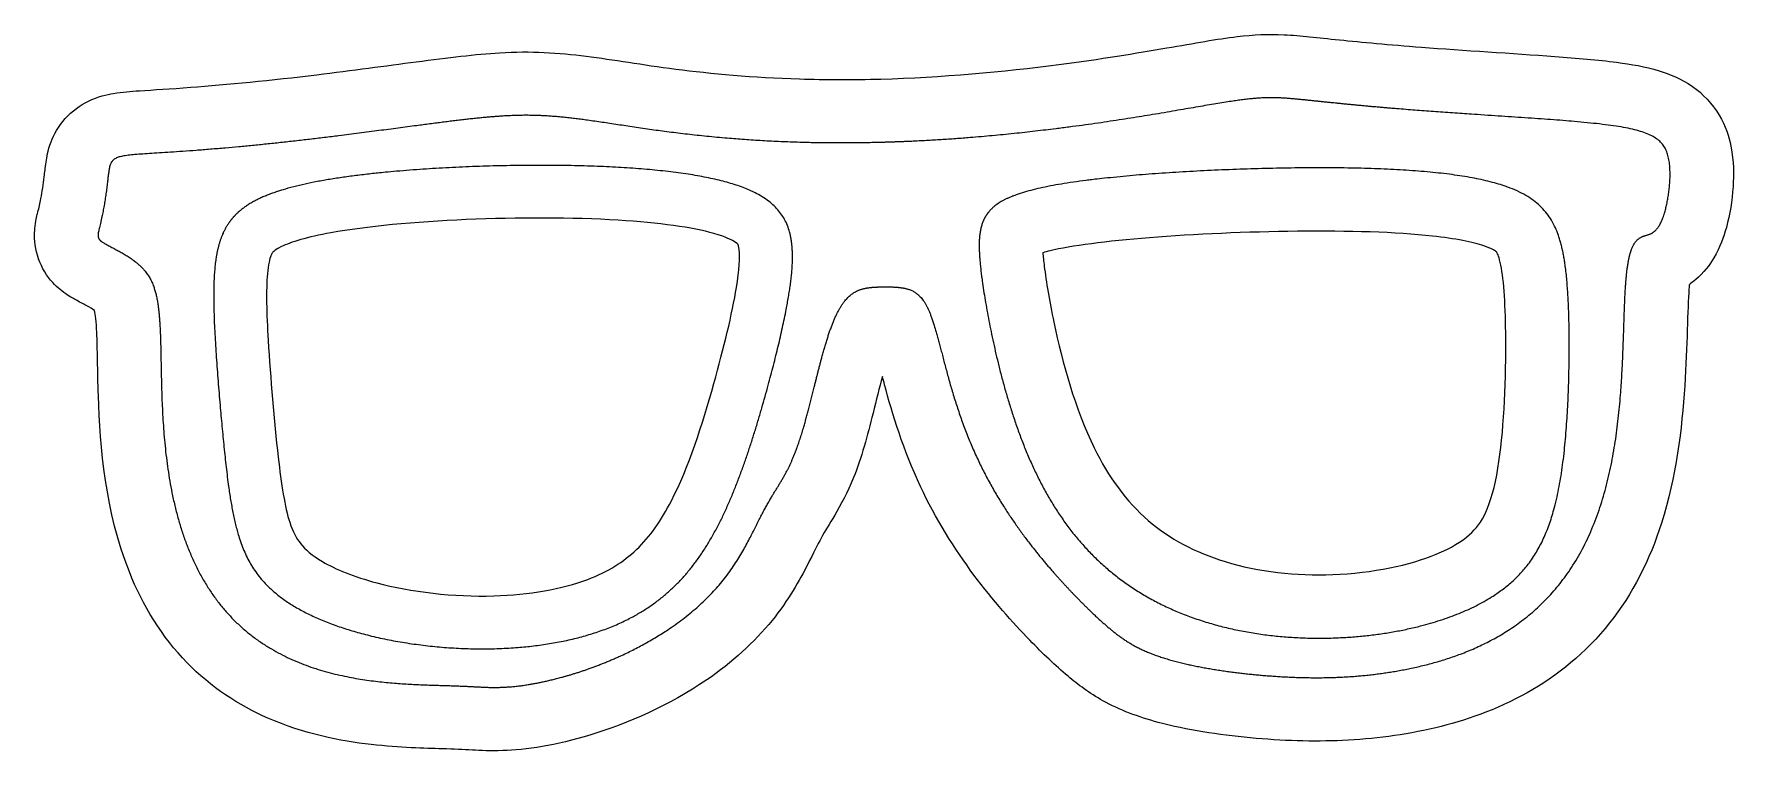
# Model space of a CAD drawing. Header units: millimetres. Extents: x -80 to 81, y -31 to 37.
import ezdxf

# ---------------------------------------------------------------- set-up
doc = ezdxf.new("R2010")
doc.units = ezdxf.units.MM
doc.layers.get('0').update_dxf_attribs({"linetype": 'CONTINUOUS'})

msp = doc.modelspace()

# ---------------------------------------------------------------- linework, layer by layer
for points, knots in [([(-0.07, 32.9), (5.59, 33.05), (11.56, 33.59), (16.78, 34.27), (20.68, 34.78), (24.14, 35.36), (26.97, 35.84), (29.64, 36.3), (31.73, 36.69), (33.65, 36.92), (35.16, 37.1), (36.64, 37.17), (38.07, 37.1), (39.69, 37.02), (41.17, 36.83), (43.32, 36.61), (45.39, 36.4), (48.04, 36.15), (51.08, 35.92), (55.07, 35.61), (59.65, 35.34), (63.7, 35.04), (65.8, 34.88), (67.76, 34.72), (69.54, 34.49), (70.93, 34.3), (72.22, 34.09), (73.57, 33.68), (74.56, 33.37), (75.63, 32.95), (76.71, 32.2), (77.68, 31.53), (78.62, 30.54), (79.24, 29.48), (79.85, 28.46), (80.17, 27.43), (80.35, 26.54), (80.64, 25.07), (80.63, 23.87), (80.55, 22.71), (80.47, 21.36), (80.26, 20.09), (79.92, 18.85), (79.67, 17.92), (79.35, 17), (78.75, 15.98), (78.34, 15.29), (77.77, 14.54), (77.02, 13.91), (76.83, 13.74), (76.62, 13.59), (76.42, 13.45)], [0, 0, 0, 0, 0.0235804, 0.0235804, 0.0235804, 0.0411848, 0.0411848, 0.0411848, 0.0577759, 0.0577759, 0.0577759, 0.0708256, 0.0708256, 0.0708256, 0.0855528, 0.0855528, 0.0855528, 0.099724, 0.099724, 0.099724, 0.1183318, 0.1183318, 0.1183318, 0.1280124, 0.1280124, 0.1280124, 0.1355913, 0.1355913, 0.1355913, 0.141169, 0.141169, 0.141169, 0.1461765, 0.1461765, 0.1461765, 0.1510219, 0.1510219, 0.1510219, 0.158956, 0.158956, 0.158956, 0.1682872, 0.1682872, 0.1682872, 0.1752369, 0.1752369, 0.1752369, 0.1799196, 0.1799196, 0.1799196, 0.1811457, 0.1811457, 0.1811457, 0.1811457]), ([(-74.46, 10.98), (-74.64, 11.1), (-74.92, 11.27), (-75.25, 11.45), (-75.56, 11.62), (-75.89, 11.78), (-76.35, 12.04), (-76.64, 12.21), (-77, 12.4), (-77.56, 12.83), (-77.96, 13.15), (-78.49, 13.62), (-79, 14.36), (-79.48, 15.07), (-79.87, 16.02), (-80.02, 16.85), (-80.19, 17.78), (-80.14, 18.48), (-80.08, 18.96), (-79.99, 19.69), (-79.89, 20), (-79.82, 20.29), (-79.72, 20.73), (-79.63, 21.11), (-79.54, 21.58), (-79.41, 22.22), (-79.31, 22.94), (-79.22, 23.63), (-79.17, 24.05), (-79.14, 24.45), (-79.05, 25.04), (-78.98, 25.49), (-78.9, 26.08), (-78.57, 26.96), (-78.32, 27.62), (-77.88, 28.44), (-77.23, 29.17), (-76.59, 29.88), (-75.79, 30.44), (-75.1, 30.78), (-74.08, 31.28), (-73.32, 31.42), (-72.69, 31.53), (-71.77, 31.69), (-71.06, 31.73), (-70.22, 31.79), (-68.89, 31.88), (-67.29, 31.97), (-65.37, 32.12), (-62, 32.37), (-57.7, 32.79), (-53.44, 33.31), (-50.12, 33.71), (-46.86, 34.16), (-44.03, 34.53), (-40.97, 34.93), (-38.43, 35.25), (-36.14, 35.39), (-33.17, 35.57), (-30.56, 35.4), (-27.96, 35.07), (-25.35, 34.73), (-22.69, 34.26), (-19.47, 33.85), (-16.14, 33.42), (-12.2, 33.04), (-7.76, 32.91), (-5.31, 32.83), (-2.73, 32.82), (-0.07, 32.9)], [0.8049333, 0.8049333, 0.8049333, 0.8049333, 0.8109255, 0.8109255, 0.8109255, 0.816489, 0.816489, 0.816489, 0.8200065, 0.8200065, 0.8200065, 0.8225514, 0.8225514, 0.8225514, 0.8249802, 0.8249802, 0.8249802, 0.8277233, 0.8277233, 0.8277233, 0.8319834, 0.8319834, 0.8319834, 0.8383235, 0.8383235, 0.8383235, 0.8469765, 0.8469765, 0.8469765, 0.8522692, 0.8522692, 0.8522692, 0.8563065, 0.8563065, 0.8563065, 0.8593087, 0.8593087, 0.8593087, 0.862271, 0.862271, 0.862271, 0.8666319, 0.8666319, 0.8666319, 0.8730916, 0.8730916, 0.8730916, 0.8832954, 0.8832954, 0.8832954, 0.9010945, 0.9010945, 0.9010945, 0.91498, 0.91498, 0.91498, 0.9299475, 0.9299475, 0.9299475, 0.9493581, 0.9493581, 0.9493581, 0.9688052, 0.9688052, 0.9688052, 0.9889365, 0.9889365, 0.9889365, 1, 1, 1, 1]), ([(-57.6, 16.49), (-57.51, 16.58), (-57.33, 16.77), (-56.77, 17.04), (-55.94, 17.44), (-54.31, 17.94), (-52.1, 18.34), (-45.44, 19.55), (-33.67, 20.05), (-24.91, 19.53), (-21.08, 19.3), (-17.83, 18.84), (-15.86, 18.27), (-14.78, 17.96), (-14.11, 17.63), (-13.83, 17.43), (-13.56, 17.26), (-13.59, 17.24), (-13.58, 17.23), (-13.57, 17.21), (-13.51, 17.11), (-13.47, 16.71), (-13.39, 16.09), (-13.46, 14.8), (-13.73, 13.17), (-14.14, 10.67), (-14.93, 7.41), (-15.87, 4.08), (-16.96, 0.17), (-18.26, -3.88), (-19.88, -7.03), (-20.85, -8.91), (-21.91, -10.44), (-23.19, -11.66), (-24.41, -12.82), (-25.88, -13.75), (-27.81, -14.49), (-30.22, -15.4), (-33.35, -15.95), (-36.68, -16.05), (-40.5, -16.16), (-44.53, -15.67), (-47.76, -14.81), (-49.9, -14.25), (-51.67, -13.52), (-52.9, -12.8), (-53.91, -12.21), (-54.53, -11.65), (-54.96, -11.11), (-55.39, -10.57), (-55.7, -10), (-56, -9.08), (-56.45, -7.67), (-56.8, -5.47), (-57.09, -2.91), (-57.48, 0.54), (-57.82, 4.59), (-58.04, 8.15), (-58.19, 10.67), (-58.25, 12.97), (-58.11, 14.46), (-58.03, 15.34), (-57.89, 15.91), (-57.78, 16.17), (-57.7, 16.36), (-57.66, 16.41), (-57.6, 16.49)], [0, 0, 0, 0, 0.026258, 0.026258, 0.026258, 0.065151, 0.065151, 0.065151, 0.182007, 0.182007, 0.182007, 0.233131, 0.233131, 0.233131, 0.260945, 0.260945, 0.260945, 0.286205, 0.286205, 0.286205, 0.31191, 0.31191, 0.31191, 0.352342, 0.352342, 0.352342, 0.41481, 0.41481, 0.41481, 0.487959, 0.487959, 0.487959, 0.53157, 0.53157, 0.53157, 0.573326, 0.573326, 0.573326, 0.625312, 0.625312, 0.625312, 0.684995, 0.684995, 0.684995, 0.724371, 0.724371, 0.724371, 0.757031, 0.757031, 0.757031, 0.789455, 0.789455, 0.789455, 0.838862, 0.838862, 0.838862, 0.905391, 0.905391, 0.905391, 0.952695, 0.952695, 0.952695, 0.980533, 0.980533, 0.980533, 1, 1, 1, 1]), ([(15.26, 16.45), (15.46, 16.51), (15.69, 16.57), (15.96, 16.64), (17.87, 17.1), (21.29, 17.55), (25.34, 17.87), (33.84, 18.54), (45.26, 18.78), (52.11, 18.03), (54.27, 17.79), (55.97, 17.44), (56.97, 17.1), (57.69, 16.86), (58.02, 16.65), (58.12, 16.57), (58.22, 16.49), (58.17, 16.55), (58.24, 16.42), (58.32, 16.27), (58.5, 15.81), (58.64, 14.99), (58.92, 13.43), (59.05, 10.73), (59.05, 7.82), (59.06, 3.8), (58.86, -0.66), (58.31, -3.95), (58.02, -5.73), (57.61, -7.14), (57.17, -8.11), (56.73, -9.07), (56.29, -9.65), (55.6, -10.27), (54.91, -10.88), (53.89, -11.52), (52.47, -12.1), (50.02, -13.12), (46.47, -13.89), (42.68, -14.03), (39.23, -14.15), (35.63, -13.76), (32.51, -12.8), (29.66, -11.93), (27.23, -10.63), (25.23, -8.9), (23.15, -7.1), (21.47, -4.8), (20.11, -2.03), (18.32, 1.61), (17.1, 6.02), (16.3, 9.86), (15.88, 11.86), (15.56, 13.72), (15.39, 15.17), (15.32, 15.66), (15.28, 16.09), (15.26, 16.45)], [0.0431768, 0.0431768, 0.0431768, 0.0431768, 0.0503791, 0.0503791, 0.0503791, 0.1024949, 0.1024949, 0.1024949, 0.2119043, 0.2119043, 0.2119043, 0.2463981, 0.2463981, 0.2463981, 0.2714382, 0.2714382, 0.2714382, 0.2964491, 0.2964491, 0.2964491, 0.3247356, 0.3247356, 0.3247356, 0.3788593, 0.3788593, 0.3788593, 0.4537232, 0.4537232, 0.4537232, 0.4943892, 0.4943892, 0.4943892, 0.5344529, 0.5344529, 0.5344529, 0.5740535, 0.5740535, 0.5740535, 0.6425597, 0.6425597, 0.6425597, 0.7049056, 0.7049056, 0.7049056, 0.7618132, 0.7618132, 0.7618132, 0.8213259, 0.8213259, 0.8213259, 0.8995481, 0.8995481, 0.8995481, 0.9402594, 0.9402594, 0.9402594, 0.9540133, 0.9540133, 0.9540133, 0.9540133]), ([(76.42, 13.45), (76.41, 13.32), (76.39, 13.18), (76.38, 13.04), (76.24, 11.07), (76.23, 7.71), (75.98, 3.84), (75.72, -0.2), (75.17, -4.8), (73.79, -9.15), (72.69, -12.61), (71.03, -15.89), (68.88, -18.61), (66.63, -21.45), (63.88, -23.65), (61.09, -25.22), (58.14, -26.88), (55.17, -27.87), (52.42, -28.53), (49.35, -29.26), (46.57, -29.61), (43.61, -29.74), (40.83, -29.87), (37.86, -29.77), (34.87, -29.49), (31.84, -29.2), (28.86, -28.75), (26.18, -28.03), (24.3, -27.52), (22.52, -26.86), (20.94, -25.98), (19.67, -25.27), (18.59, -24.46), (17.64, -23.66), (16.41, -22.63), (15.28, -21.54), (14.02, -20.24), (12.38, -18.55), (10.56, -16.51), (8.74, -14.07), (6.89, -11.59), (5.09, -8.69), (3.68, -5.69), (2.07, -2.28), (1, 1.23), (0.28, 3.94), (0.21, 4.22), (0.14, 4.48), (0.07, 4.73)], [0.2135092, 0.2135092, 0.2135092, 0.2135092, 0.2148806, 0.2148806, 0.2148806, 0.233557, 0.233557, 0.233557, 0.25302, 0.25302, 0.25302, 0.268497, 0.268497, 0.268497, 0.2847034, 0.2847034, 0.2847034, 0.301923, 0.301923, 0.301923, 0.3211958, 0.3211958, 0.3211958, 0.3393085, 0.3393085, 0.3393085, 0.3576106, 0.3576106, 0.3576106, 0.3704192, 0.3704192, 0.3704192, 0.3807074, 0.3807074, 0.3807074, 0.3939763, 0.3939763, 0.3939763, 0.4112813, 0.4112813, 0.4112813, 0.4289355, 0.4289355, 0.4289355, 0.4489919, 0.4489919, 0.4489919, 0.4509976, 0.4509976, 0.4509976, 0.4509976]), ([(0.07, 4.73), (-0.21, 3.67), (-0.5, 2.47), (-0.81, 1.25), (-1.34, -0.85), (-1.91, -2.98), (-2.65, -4.84), (-3.22, -6.25), (-3.89, -7.49), (-4.43, -8.4), (-4.95, -9.28), (-5.32, -9.85), (-5.73, -10.59), (-6.06, -11.2), (-6.43, -11.96), (-7.02, -13.12), (-7.74, -14.51), (-8.81, -16.46), (-10.37, -18.39), (-12.02, -20.42), (-14.18, -22.39), (-16.55, -24.01), (-20.08, -26.42), (-24.05, -28.14), (-27.51, -29.2), (-30.84, -30.22), (-33.68, -30.64), (-35.85, -30.7), (-37.01, -30.74), (-37.93, -30.69), (-38.72, -30.65), (-39.6, -30.6), (-40.42, -30.57), (-41.58, -30.53), (-43.23, -30.48), (-45.52, -30.44), (-48.3, -30.12), (-51.21, -29.79), (-54.64, -29.13), (-58.07, -27.62), (-60.78, -26.44), (-63.46, -24.69), (-65.7, -22.39), (-68.08, -19.95), (-69.91, -16.94), (-71.17, -13.78), (-73.44, -8.1), (-73.94, -1.93), (-74.1, 2.91), (-74.18, 5.32), (-74.18, 7.41), (-74.25, 8.9), (-74.3, 9.9), (-74.39, 10.63), (-74.46, 10.98)], [0.5426773, 0.5426773, 0.5426773, 0.5426773, 0.5520991, 0.5520991, 0.5520991, 0.5683564, 0.5683564, 0.5683564, 0.5807579, 0.5807579, 0.5807579, 0.5928523, 0.5928523, 0.5928523, 0.6028086, 0.6028086, 0.6028086, 0.6148081, 0.6148081, 0.6148081, 0.6274458, 0.6274458, 0.6274458, 0.6462231, 0.6462231, 0.6462231, 0.6643196, 0.6643196, 0.6643196, 0.6739798, 0.6739798, 0.6739798, 0.6847551, 0.6847551, 0.6847551, 0.7001261, 0.7001261, 0.7001261, 0.7162095, 0.7162095, 0.7162095, 0.7288915, 0.7288915, 0.7288915, 0.7423838, 0.7423838, 0.7423838, 0.7666894, 0.7666894, 0.7666894, 0.7788422, 0.7788422, 0.7788422, 0.7870635, 0.7870635, 0.7870635, 0.7870635])]:
    msp.add_open_spline(points, degree=3, knots=knots)
for points in [[(0.09, 26.9), (1.6, 26.94), (4.63, 27.06), (9.22, 27.36), (15.23, 27.97), (22.04, 28.91), (27.74, 29.87), (32.09, 30.66), (35.19, 31.13), (37.5, 31.2), (40.06, 30.92), (44.43, 30.44), (50.55, 29.91), (57.69, 29.43), (64.65, 29), (70.22, 28.49), (73.58, 27.65), (74.69, 25.95), (74.7, 22.78), (74.09, 19.65), (73.17, 18.08), (72.1, 18.19), (71.07, 17.63), (70.47, 15.53), (70.26, 11.71), (70.17, 6.46), (69.82, 0.39), (68.8, -5.76), (66.84, -11.3), (63.88, -15.77), (60.14, -19.07), (55.99, -21.28), (51.78, -22.64), (47.74, -23.41), (43.91, -23.81), (39.72, -23.86), (35.1, -23.56), (30.55, -22.95), (26.64, -22.06), (23.77, -20.89), (21.7, -19.34), (19.43, -17.24), (16.79, -14.51), (13.89, -11.11), (11.08, -7.11), (8.72, -2.69), (7.03, 1.85), (5.9, 6.06), (5.08, 9.51), (4.25, 11.85), (3.13, 13), (1.65, 13.24), (-0.03, 13.22), (-1.69, 13.21), (-3.17, 12.61), (-4.43, 10.68), (-5.48, 7.42), (-6.43, 3.47), (-7.37, -0.32), (-8.38, -3.28), (-9.49, -5.24), (-10.62, -6.94), (-11.85, -9.25), (-13.41, -12.75), (-16.41, -16.63), (-20.96, -20.05), (-26.27, -22.63), (-31.27, -24.17), (-35.13, -24.79), (-37.51, -24.73), (-39.7, -24.55), (-42.97, -24.51), (-47.37, -24.32), (-52.52, -23.52), (-57.69, -21.58), (-62.14, -18.12), (-65.35, -13.15), (-67.25, -7.12), (-68.05, -0.74), (-68.19, 5.2), (-68.18, 10.03), (-68.6, 13.39), (-69.81, 15.29), (-72.3, 16.76), (-74.38, 17.67), (-74.21, 18), (-73.48, 20.75), (-73.1, 24.16), (-73.11, 25.5), (-71.44, 25.74), (-67.26, 25.94), (-60.95, 26.41), (-53.49, 27.22), (-46.15, 28.19), (-39.96, 29.04), (-35.51, 29.51), (-32.05, 29.52), (-28.61, 29.15), (-24.66, 28.52), (-19.86, 27.79), (-14.07, 27.16), (-8.71, 26.87), (-4.38, 26.81), (-1.41, 26.86), (0.09, 26.9)], [(-61.36, 19.78), (-60.68, 20.56), (-58.89, 21.89), (-54.8, 23.27), (-46.11, 24.44), (-32.44, 24.97), (-19.56, 24.53), (-10.74, 22.69), (-7.87, 19.02), (-8.41, 13.14), (-10.23, 5.39), (-12.68, -3.28), (-15.91, -11.58), (-21.25, -18.03), (-30.66, -21.29), (-42.15, -21.48), (-52.66, -19.25), (-59.41, -15.29), (-61.46, -9.88), (-62.27, -1.89), (-63.06, 7.19), (-63.43, 13.66), (-63.01, 17.18), (-62.05, 18.99), (-61.36, 19.78)], [(9.93, 20.04), (10.36, 20.69), (11.64, 21.79), (15.04, 22.92), (23.37, 23.96), (37.4, 24.64), (51.13, 24.57), (60.88, 23.12), (64.45, 19.64), (65.1, 13.05), (65.15, 4.21), (64.64, -4.8), (62.91, -11.93), (58.7, -16.4), (51.25, -19.42), (41.58, -20.63), (31.36, -19.53), (22.41, -15.53), (16.04, -8.6), (12.29, 0.24), (10.15, 9.12), (9.27, 14.87), (9.02, 17.87), (9.49, 19.38), (9.93, 20.04)]]:
    msp.add_open_spline(points, degree=5)

doc.saveas('drawing.dxf')
